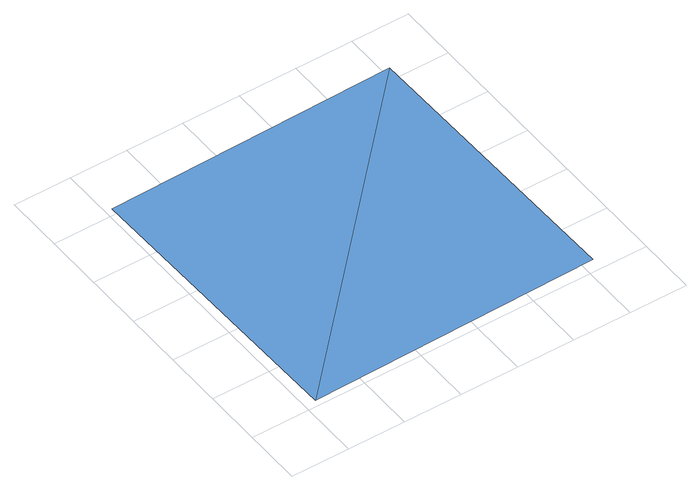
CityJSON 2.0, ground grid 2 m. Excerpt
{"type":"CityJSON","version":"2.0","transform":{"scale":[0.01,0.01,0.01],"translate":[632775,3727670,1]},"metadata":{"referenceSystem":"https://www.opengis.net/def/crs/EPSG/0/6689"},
"CityObjects":{
"waterbody1":{"type":"WaterBody","attributes":{"name":"福岡県津波浸水想定図","class":"1140","function":"2","WaterBodyTsunamiRiskAttribute.description":"1","WaterBodyTsunamiRiskAttribute.rank":"2"},"geometry":[{"type":"MultiSurface","lod":"1","boundaries":[[[0,1,2]],[[2,3,0]]]}]}
},
"vertices":[
[1021,1042,79],[22,1023,75],[41,23,75],[1040,42,77]
]}
